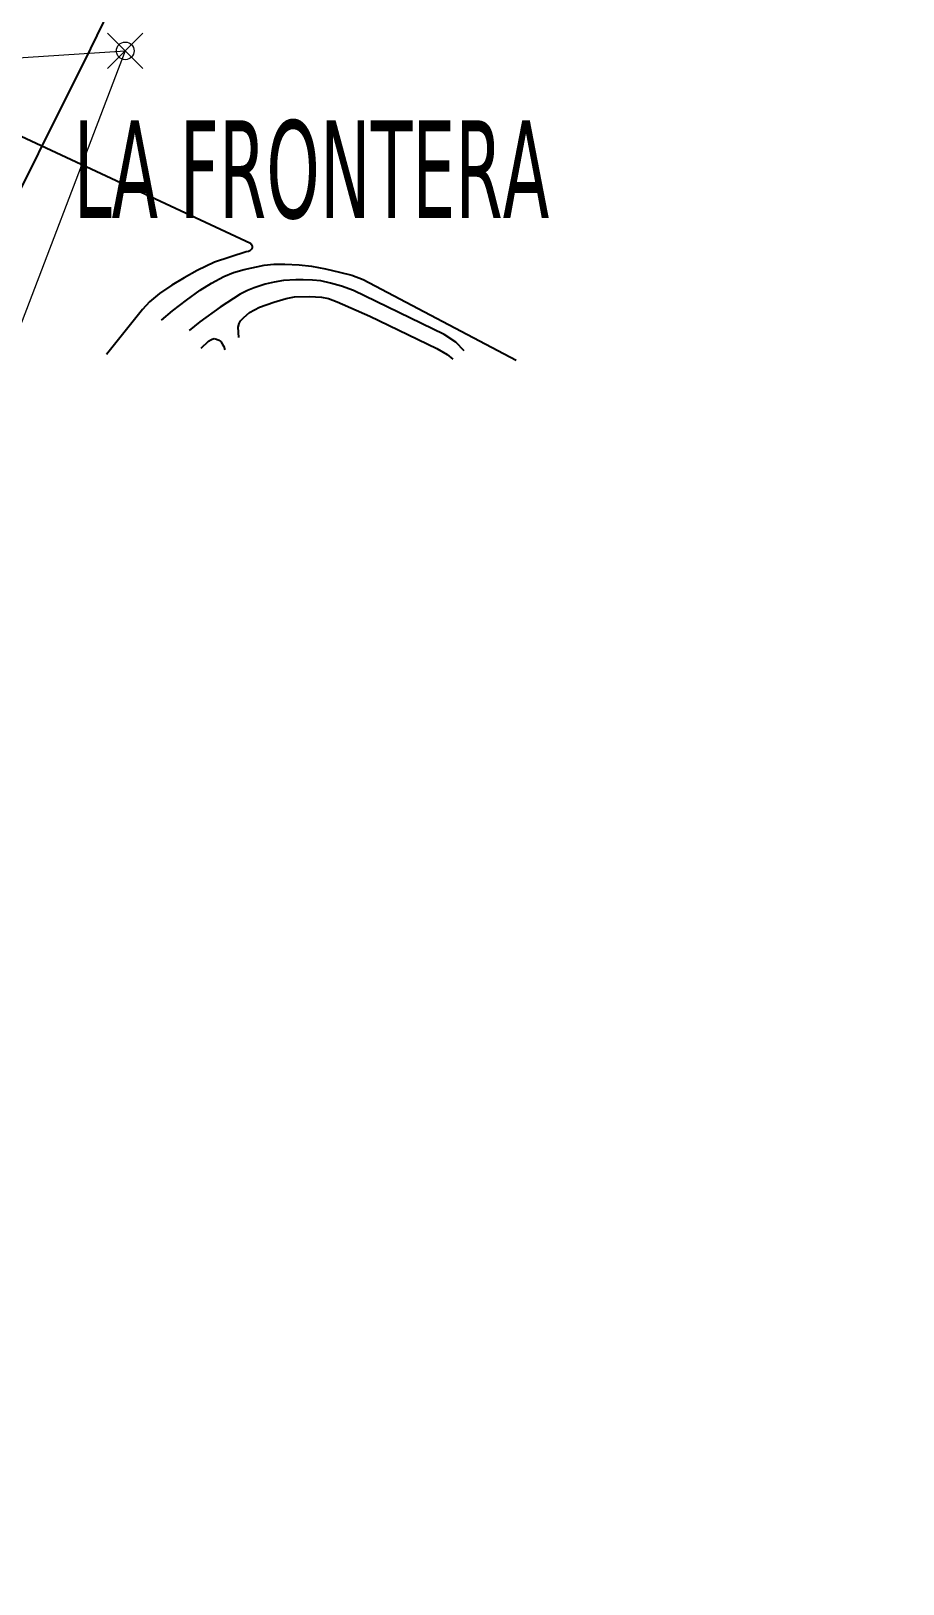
# Model space of a CAD drawing. Header units: metres. Extents: x 2 to 659295185, y -28 to 1124222152.
# Drawn here: x 660909.3 to 661156.5, y 1124837.5 to 1125277.6 of the extents above; entities that cross this region are included whole.
import ezdxf

# ---------------------------------------------------------------- set-up
doc = ezdxf.new("R2010")
doc.units = ezdxf.units.M
doc.header["$MEASUREMENT"] = 0
doc.header["$PDMODE"] = 35
doc.header["$PDSIZE"] = 5
for name, color, linetype in [('División Parroquial', 130, 'CONTINUOUS'), ('MANZANA', 30, 'CONTINUOUS'), ('texto', 255, 'CONTINUOUS'), ('TEXTOS', 7, 'CONTINUOUS')]:
    doc.layers.add(name, color=color, linetype=linetype)
doc.styles.get("Standard").update_dxf_attribs({"font": 'tahoma.ttf'})

msp = doc.modelspace()

# ---------------------------------------------------------------- linework, layer by layer
at = {"layer": 'División Parroquial', "color": 1, "flags": 128}
msp.add_lwpolyline([(661562.7309, 1126047.327), (661280.1952, 1125793.9785), (661175.1679, 1125700.5176), (661166.617, 1125692.9091), (661150.7272, 1125685.0107), (661124.6127, 1125675.9326), (661098.8774, 1125608.6563), (661056.8153, 1125531.9019), (661044.9331, 1125506.1771), (661005.3365, 1125425.0536), (660961.782, 1125345.9098), (660926.1352, 1125272.6947), (660896.4419, 1125213.3367), (660810.5862, 1125035.7329), (660807.461, 1125029.2542), (660771.6905, 1124949.2305), (660729.8511, 1124858.329), (660734.2379, 1123585.4881)], dxfattribs=at)
at = {"layer": 'MANZANA', "lineweight": -2}
for p, q in [((660905.06, 1125248.4889), (660971.4886, 1125217.4952)), ((660970.2929, 1125215.0557), (660961.3214, 1125212.1363)), ((660970.9526, 1125215.1657), (660970.2929, 1125215.0557)), ((660971.2824, 1125215.3857), (660970.9526, 1125215.1657)), ((660971.4968, 1125215.4956), (660971.2824, 1125215.3857)), ((660971.4886, 1125217.4952), (660971.7112, 1125217.2753)), ((660971.7194, 1125215.7256), (660971.4968, 1125215.4956)), ((660971.7112, 1125217.2753), (660971.8184, 1125217.0453)), ((660971.8266, 1125215.8356), (660971.7194, 1125215.7256)), ((660971.8184, 1125217.0453), (660971.9338, 1125216.7154)), ((660971.9338, 1125216.1655), (660971.8266, 1125215.8356)), ((660971.9338, 1125216.7154), (660971.9338, 1125216.4954)), ((660971.9338, 1125216.4954), (660971.9338, 1125216.1655)), ((660956.3987, 1125209.7868), (660952.688, 1125207.6772)), ((660961.3214, 1125212.1363), (660956.3987, 1125209.7868)), ((660963.9683, 1125208.0572), (660966.706, 1125209.1769)), ((660966.706, 1125209.1769), (660969.658, 1125210.0767)), ((660969.658, 1125210.0767), (660975.3476, 1125211.3165)), ((660975.3476, 1125211.3165), (660978.0935, 1125211.5464)), ((660978.0935, 1125211.5464), (660981.2681, 1125211.5664)), ((660981.2681, 1125211.5664), (660985.3251, 1125211.3565)), ((660985.3251, 1125211.3565), (660988.8296, 1125211.0465)), ((660988.8296, 1125211.0465), (660992.7793, 1125210.2867)), ((660992.7793, 1125210.2867), (660996.7291, 1125209.3069)), ((660996.7291, 1125209.3069), (661000.2336, 1125208.4371)), ((660949.1918, 1125205.6676), (660945.6956, 1125203.2181)), ((660952.688, 1125207.6772), (660949.1918, 1125205.6676)), ((660957.1985, 1125204.1579), (660960.4721, 1125206.1575)), ((660960.4721, 1125206.1575), (660963.9683, 1125208.0572)), ((660972.5275, 1125204.8878), (660970.6722, 1125204.108)), ((660975.7022, 1125205.8976), (660972.5275, 1125204.8878)), ((660978.2254, 1125206.4575), (660975.7022, 1125205.8976)), ((660980.8476, 1125206.9174), (660978.2254, 1125206.4575)), ((660984.3521, 1125207.1573), (660980.8476, 1125206.9174)), ((660986.4383, 1125207.1573), (660984.3521, 1125207.1573)), ((660989.0687, 1125207.0674), (660986.4383, 1125207.1573)), ((660991.4765, 1125206.8574), (660989.0687, 1125207.0674)), ((660994.2223, 1125206.1975), (660991.4765, 1125206.8574)), ((660997.2898, 1125205.3277), (660994.2223, 1125206.1975)), ((661000.6953, 1125204.128), (660997.2898, 1125205.3277)), ((661000.2336, 1125208.4371), (661003.4165, 1125207.2373)), ((661003.4165, 1125207.2373), (661046.8061, 1125184.322)), ((660942.859, 1125200.8786), (660940.8965, 1125198.769)), ((660945.6956, 1125203.2181), (660942.859, 1125200.8786)), ((660949.332, 1125198.3691), (660953.3724, 1125201.3685)), ((660953.3724, 1125201.3685), (660957.1985, 1125204.1579)), ((660968.5943, 1125203.0982), (660962.9129, 1125199.4289)), ((660970.6722, 1125204.108), (660968.5943, 1125203.0982)), ((660974.0942, 1125199.3689), (660978.1347, 1125200.8186)), ((660978.1347, 1125200.8186), (660981.6392, 1125201.8284)), ((660981.6392, 1125201.8284), (660983.9398, 1125202.2883)), ((660983.9398, 1125202.2883), (660988.2111, 1125202.4183)), ((660988.2111, 1125202.4183), (660991.6084, 1125202.2083)), ((660991.6084, 1125202.2083), (660993.5792, 1125201.8884)), ((660993.5792, 1125201.8884), (660996.1106, 1125200.8986)), ((660996.1106, 1125200.8986), (661005.3295, 1125196.8494)), ((661026.3894, 1125191.6405), (661000.6953, 1125204.128)), ((660940.8965, 1125198.769), (660930.6469, 1125186.0016)), ((660946.2728, 1125195.6997), (660949.332, 1125198.3691)), ((660962.9129, 1125199.4289), (660957.1243, 1125195.1998)), ((660968.6272, 1125195.4697), (660969.6085, 1125196.4695)), ((660969.6085, 1125196.4695), (660971.2494, 1125197.9092)), ((660971.2494, 1125197.9092), (660974.0942, 1125199.3689)), ((661005.3295, 1125196.8494), (661024.3279, 1125187.6513)), ((660957.1243, 1125195.1998), (660954.0651, 1125192.7503)), ((660967.9841, 1125193.7001), (660968.3057, 1125194.7999)), ((660968.215, 1125190.8207), (660967.9841, 1125193.7001)), ((660968.3057, 1125194.7999), (660968.6272, 1125195.4697)), ((661029.6877, 1125189.4409), (661026.3894, 1125191.6405)), ((660957.4871, 1125187.7913), (660959.5651, 1125189.7909)), ((660959.5651, 1125189.7909), (660960.2165, 1125190.1208)), ((660960.2165, 1125190.1208), (660960.6535, 1125190.3408)), ((660960.6535, 1125190.3408), (660961.1977, 1125190.4607)), ((660961.1977, 1125190.4607), (660961.8574, 1125190.3508)), ((660961.8574, 1125190.3508), (660962.5171, 1125190.0208)), ((660962.5171, 1125190.0208), (660963.0695, 1125189.6909)), ((660963.0695, 1125189.6909), (660963.5066, 1125189.031)), ((660963.5066, 1125189.031), (660963.9519, 1125188.2612)), ((660963.9519, 1125188.2612), (660964.1745, 1125187.2614)), ((661024.3279, 1125187.6513), (661027.2964, 1125186.0016)), ((661032.112, 1125187.0214), (661029.6877, 1125189.4409)), ((661027.2964, 1125186.0016), (661028.8302, 1125184.6819))]:
    msp.add_line(p, q, dxfattribs=at)
at = {"layer": 'texto', "lineweight": 0}
for p, q in [((660593.0025, 1125250.0004), (660935.9775, 1125272.0226)), ((660935.9775, 1125272.0226), (660775.0038, 1124850.9806))]:
    msp.add_line(p, q, dxfattribs=at)
msp.add_point((660935.9775, 1125272.0226), dxfattribs=at)

# ---------------------------------------------------------------- texts
at = {"layer": 'TEXTOS', "color": 0, "width": 0.590909}
msp.add_text('LA FRONTERA', height=27.699362, dxfattribs=at).set_placement((660921.3425, 1125224.6438))

doc.saveas('drawing.dxf')
